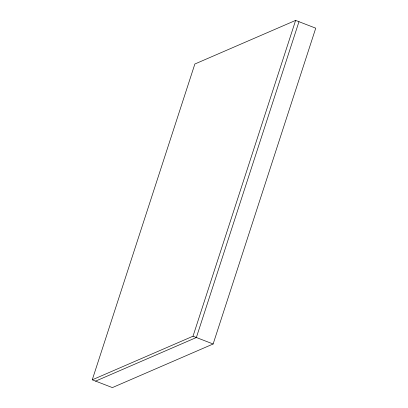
<?xml version="1.0" encoding="UTF-8"?>
<svg xmlns="http://www.w3.org/2000/svg" width="408" height="408" viewBox="0 0 408 408"><rect width="100%" height="100%" fill="white"/><g stroke="black" fill="none" stroke-linecap="round" stroke-linejoin="round"><path stroke-width="0.61" d="M92.254 379.822L194.866 64.01L295.621 20.4L315.746 28.178L213.134 343.99L112.379 387.6L92.254 379.822L193.01 336.212L213.134 343.99M193.01 336.212L295.621 20.4M298.977 21.695L196.365 337.508L95.61 381.118"/></g></svg>
